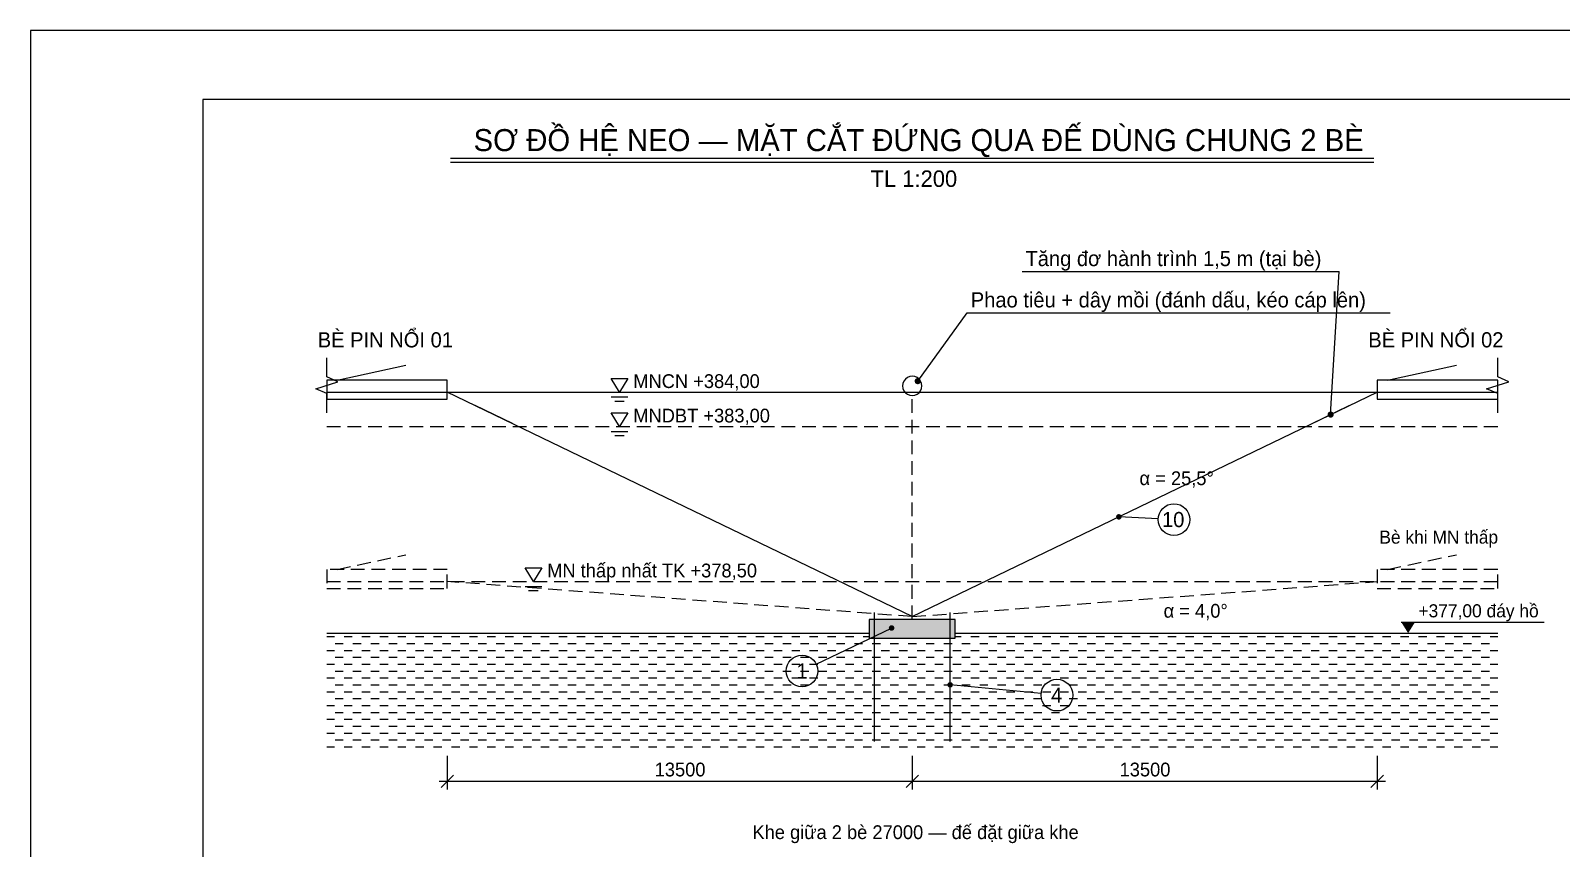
# Model space of a CAD drawing. Extents: x 0 to 45000, y 0 to 7425.
# Drawn here: x 0 to 5556, y 4456 to 7425 of the extents above; entities that cross this region are included whole.
import ezdxf

# ---------------------------------------------------------------- set-up
doc = ezdxf.new("R2010")
doc.units = 0
doc.header["$LTSCALE"] = 25
doc.linetypes.add('DASHED', pattern=[3, 2, -1])
for name, color, linetype in [('BT', 7, 'CONTINUOUS'), ('BUN', 32, 'CONTINUOUS'), ('CAP', 6, 'CONTINUOUS'), ('CAP_D', 6, 'DASHED'), ('DIM', 8, 'CONTINUOUS'), ('HATCH_BUN', 32, 'CONTINUOUS'), ('KHUNG', 7, 'CONTINUOUS'), ('KHUNG_M', 7, 'CONTINUOUS'), ('NUOC', 4, 'CONTINUOUS'), ('NUOC_D', 4, 'DASHED'), ('TB', 8, 'CONTINUOUS'), ('TB_D', 8, 'DASHED'), ('TEXT', 7, 'CONTINUOUS'), ('THEPHINH', 5, 'CONTINUOUS')]:
    doc.layers.add(name, color=color, linetype=linetype)
doc.styles.add('VN', font='arial.ttf', dxfattribs={"width": 0.95})

msp = doc.modelspace()

# ---------------------------------------------------------------- linework, layer by layer
at = {"layer": 'BT'}
msp.add_lwpolyline([(3043.8, 5218.8), (3356.2, 5218.8), (3356.2, 5287.5), (3043.8, 5287.5)], close=True, dxfattribs=at)
msp.add_solid([(3043.8, 5218.8), (3356.2, 5218.8), (3043.8, 5287.5), (3356.2, 5287.5)], dxfattribs=at)
at = {"layer": 'BUN'}
for p, q in [((1075, 5237.5), (3043.8, 5237.5)), ((3356.2, 5237.5), (5325, 5237.5))]:
    msp.add_line(p, q, dxfattribs=at)
at = {"layer": 'CAP'}
for p, q in [((3200, 5297.5), (1512.5, 6112.5)), ((3200, 5297.5), (4887.5, 6112.5)), ((1748.8, 5998.4), (1613.8, 6063.6)), ((4651.2, 5998.4), (4786.2, 6063.6))]:
    msp.add_line(p, q, dxfattribs=at)
msp.add_lwpolyline([(3235, 6135), (3233.8, 6144.1), (3230.3, 6152.5), (3224.7, 6159.7), (3217.5, 6165.3), (3209.1, 6168.8), (3200, 6170), (3190.9, 6168.8), (3182.5, 6165.3), (3175.3, 6159.7), (3169.7, 6152.5), (3166.2, 6144.1), (3165, 6135), (3166.2, 6125.9), (3169.7, 6117.5), (3175.3, 6110.3), (3182.5, 6104.7), (3190.9, 6101.2), (3200, 6100), (3209.1, 6101.2), (3217.5, 6104.7), (3224.7, 6110.3), (3230.3, 6117.5), (3233.8, 6125.9)], close=True, dxfattribs=at)
at = {"layer": 'CAP_D'}
for q in [(1512.5, 5425), (4887.5, 5425)]:
    msp.add_line((3200, 5297.5), q, dxfattribs=at)
at = {"layer": 'DIM'}
for p, q in [((3598.6, 6550), (4750, 6550)), ((4718.8, 6031), (4750, 6550)), ((3220, 6152.5), (3400, 6400)), ((3400, 6400), (4935.2, 6400)), ((4092.6, 5652.8), (3950, 5659.7)), ((2851.8, 5124.9), (3125, 5256.2)), ((4975, 5277.5), (5493.4, 5277.5)), ((3667.8, 5018), (3337.5, 5050)), ((1512.5, 4792.5), (1512.5, 4670)), ((3200, 4792.5), (3200, 4670)), ((3200, 4792.5), (3200, 4670)), ((4887.5, 4792.5), (4887.5, 4670)), ((1482.5, 4700), (3230, 4700)), ((1490, 4677.5), (1535, 4722.5)), ((3170, 4700), (4917.5, 4700)), ((3177.5, 4677.5), (3222.5, 4722.5)), ((3177.5, 4677.5), (3222.5, 4722.5)), ((4865, 4677.5), (4910, 4722.5))]:
    msp.add_line(p, q, dxfattribs=at)
for points, const_width in [([(3225.6, 6152.5, 1), (3214.4, 6152.5, 1)], 11.2), ([(4724.4, 6031, 1), (4713.1, 6031, 1)], 11.2), ([(3955, 5659.7, 1), (3945, 5659.7, 1)], 10), ([(3130, 5256.2, 1), (3120, 5256.2, 1)], 10), ([(3342.5, 5050, 1), (3332.5, 5050, 1)], 10)]:
    msp.add_lwpolyline(points, format="xyb", close=True, dxfattribs=dict(at, const_width=const_width))
msp.add_solid([(5000, 5237.5), (4975, 5277.5), (5025, 5277.5)], dxfattribs=at)
at = {"layer": 'HATCH_BUN'}
for p, q in [((1075, 5225), (1102.5, 5225)), ((1137.5, 5225), (1167.5, 5225)), ((1202.5, 5225), (1232.5, 5225)), ((1267.5, 5225), (1297.5, 5225)), ((1332.5, 5225), (1362.5, 5225)), ((1397.5, 5225), (1427.5, 5225)), ((1462.5, 5225), (1492.5, 5225)), ((1527.5, 5225), (1557.5, 5225)), ((1592.5, 5225), (1622.5, 5225)), ((1657.5, 5225), (1687.5, 5225)), ((1722.5, 5225), (1752.5, 5225)), ((1787.5, 5225), (1817.5, 5225)), ((1852.5, 5225), (1882.5, 5225)), ((1917.5, 5225), (1947.5, 5225)), ((1982.5, 5225), (2012.5, 5225)), ((2047.5, 5225), (2077.5, 5225)), ((2112.5, 5225), (2142.5, 5225)), ((2177.5, 5225), (2207.5, 5225)), ((2242.5, 5225), (2272.5, 5225)), ((2307.5, 5225), (2337.5, 5225)), ((2372.5, 5225), (2402.5, 5225)), ((2437.5, 5225), (2467.5, 5225)), ((2502.5, 5225), (2532.5, 5225)), ((2567.5, 5225), (2597.5, 5225)), ((2632.5, 5225), (2662.5, 5225)), ((2697.5, 5225), (2727.5, 5225)), ((2762.5, 5225), (2792.5, 5225)), ((2827.5, 5225), (2857.5, 5225)), ((2892.5, 5225), (2922.5, 5225)), ((2957.5, 5225), (2987.5, 5225)), ((3022.5, 5225), (3043.8, 5225)), ((3356.2, 5225), (3377.5, 5225)), ((3412.5, 5225), (3442.5, 5225)), ((3477.5, 5225), (3507.5, 5225)), ((3542.5, 5225), (3572.5, 5225)), ((3607.5, 5225), (3637.5, 5225)), ((3672.5, 5225), (3702.5, 5225)), ((3737.5, 5225), (3767.5, 5225)), ((3802.5, 5225), (3832.5, 5225)), ((3867.5, 5225), (3897.5, 5225)), ((3932.5, 5225), (3962.5, 5225)), ((3997.5, 5225), (4027.5, 5225)), ((4062.5, 5225), (4092.5, 5225)), ((4127.5, 5225), (4157.5, 5225)), ((4192.5, 5225), (4222.5, 5225)), ((4257.5, 5225), (4287.5, 5225)), ((4322.5, 5225), (4352.5, 5225)), ((4387.5, 5225), (4417.5, 5225)), ((4452.5, 5225), (4482.5, 5225)), ((4517.5, 5225), (4547.5, 5225)), ((4582.5, 5225), (4612.5, 5225)), ((4647.5, 5225), (4677.5, 5225)), ((4712.5, 5225), (4742.5, 5225)), ((4777.5, 5225), (4807.5, 5225)), ((4842.5, 5225), (4872.5, 5225)), ((4907.5, 5225), (4937.5, 5225)), ((4972.5, 5225), (5002.5, 5225)), ((5037.5, 5225), (5067.5, 5225)), ((5102.5, 5225), (5132.5, 5225)), ((5167.5, 5225), (5197.5, 5225)), ((5232.5, 5225), (5262.5, 5225)), ((5297.5, 5225), (5325, 5225)), ((1075, 5175), (1102.5, 5175)), ((1105, 5200), (1135, 5200)), ((1137.5, 5175), (1167.5, 5175)), ((1170, 5200), (1200, 5200)), ((1202.5, 5175), (1232.5, 5175)), ((1235, 5200), (1265, 5200)), ((1267.5, 5175), (1297.5, 5175)), ((1300, 5200), (1330, 5200)), ((1332.5, 5175), (1362.5, 5175)), ((1365, 5200), (1395, 5200)), ((1397.5, 5175), (1427.5, 5175)), ((1430, 5200), (1460, 5200)), ((1462.5, 5175), (1492.5, 5175)), ((1495, 5200), (1525, 5200)), ((1527.5, 5175), (1557.5, 5175)), ((1560, 5200), (1590, 5200)), ((1592.5, 5175), (1622.5, 5175)), ((1625, 5200), (1655, 5200)), ((1657.5, 5175), (1687.5, 5175)), ((1690, 5200), (1720, 5200)), ((1722.5, 5175), (1752.5, 5175)), ((1755, 5200), (1785, 5200)), ((1787.5, 5175), (1817.5, 5175)), ((1820, 5200), (1850, 5200)), ((1852.5, 5175), (1882.5, 5175)), ((1885, 5200), (1915, 5200)), ((1917.5, 5175), (1947.5, 5175)), ((1950, 5200), (1980, 5200)), ((1982.5, 5175), (2012.5, 5175)), ((2015, 5200), (2045, 5200)), ((2047.5, 5175), (2077.5, 5175)), ((2080, 5200), (2110, 5200)), ((2112.5, 5175), (2142.5, 5175)), ((2145, 5200), (2175, 5200)), ((2177.5, 5175), (2207.5, 5175)), ((2210, 5200), (2240, 5200)), ((2242.5, 5175), (2272.5, 5175)), ((2275, 5200), (2305, 5200)), ((2307.5, 5175), (2337.5, 5175)), ((2340, 5200), (2370, 5200)), ((2372.5, 5175), (2402.5, 5175)), ((2405, 5200), (2435, 5200)), ((2437.5, 5175), (2467.5, 5175)), ((2470, 5200), (2500, 5200)), ((2502.5, 5175), (2532.5, 5175)), ((2535, 5200), (2565, 5200)), ((2567.5, 5175), (2597.5, 5175)), ((2600, 5200), (2630, 5200)), ((2632.5, 5175), (2662.5, 5175)), ((2665, 5200), (2695, 5200)), ((2697.5, 5175), (2727.5, 5175)), ((2730, 5200), (2760, 5200)), ((2762.5, 5175), (2792.5, 5175)), ((2795, 5200), (2825, 5200)), ((2827.5, 5175), (2857.5, 5175)), ((2860, 5200), (2890, 5200)), ((2892.5, 5175), (2922.5, 5175)), ((2925, 5200), (2955, 5200)), ((2957.5, 5175), (2987.5, 5175)), ((2990, 5200), (3020, 5200)), ((3022.5, 5175), (3052.5, 5175)), ((3055, 5200), (3085, 5200)), ((3087.5, 5175), (3117.5, 5175)), ((3120, 5200), (3150, 5200)), ((3152.5, 5175), (3182.5, 5175)), ((3185, 5200), (3215, 5200)), ((3217.5, 5175), (3247.5, 5175)), ((3250, 5200), (3280, 5200)), ((3282.5, 5175), (3312.5, 5175)), ((3315, 5200), (3345, 5200)), ((3347.5, 5175), (3377.5, 5175)), ((3380, 5200), (3410, 5200)), ((3412.5, 5175), (3442.5, 5175)), ((3445, 5200), (3475, 5200)), ((3477.5, 5175), (3507.5, 5175)), ((3510, 5200), (3540, 5200)), ((3542.5, 5175), (3572.5, 5175)), ((3575, 5200), (3605, 5200)), ((3607.5, 5175), (3637.5, 5175)), ((3640, 5200), (3670, 5200)), ((3672.5, 5175), (3702.5, 5175)), ((3705, 5200), (3735, 5200)), ((3737.5, 5175), (3767.5, 5175)), ((3770, 5200), (3800, 5200)), ((3802.5, 5175), (3832.5, 5175)), ((3835, 5200), (3865, 5200)), ((3867.5, 5175), (3897.5, 5175)), ((3900, 5200), (3930, 5200)), ((3932.5, 5175), (3962.5, 5175)), ((3965, 5200), (3995, 5200)), ((3997.5, 5175), (4027.5, 5175)), ((4030, 5200), (4060, 5200)), ((4062.5, 5175), (4092.5, 5175)), ((4095, 5200), (4125, 5200)), ((4127.5, 5175), (4157.5, 5175)), ((4160, 5200), (4190, 5200)), ((4192.5, 5175), (4222.5, 5175)), ((4225, 5200), (4255, 5200)), ((4257.5, 5175), (4287.5, 5175)), ((4290, 5200), (4320, 5200)), ((4322.5, 5175), (4352.5, 5175)), ((4355, 5200), (4385, 5200)), ((4387.5, 5175), (4417.5, 5175)), ((4420, 5200), (4450, 5200)), ((4452.5, 5175), (4482.5, 5175)), ((4485, 5200), (4515, 5200)), ((4517.5, 5175), (4547.5, 5175)), ((4550, 5200), (4580, 5200)), ((4582.5, 5175), (4612.5, 5175)), ((4615, 5200), (4645, 5200)), ((4647.5, 5175), (4677.5, 5175)), ((4680, 5200), (4710, 5200)), ((4712.5, 5175), (4742.5, 5175)), ((4745, 5200), (4775, 5200)), ((4777.5, 5175), (4807.5, 5175)), ((4810, 5200), (4840, 5200)), ((4842.5, 5175), (4872.5, 5175)), ((4875, 5200), (4905, 5200)), ((4907.5, 5175), (4937.5, 5175)), ((4940, 5200), (4970, 5200)), ((4972.5, 5175), (5002.5, 5175)), ((5005, 5200), (5035, 5200)), ((5037.5, 5175), (5067.5, 5175)), ((5070, 5200), (5100, 5200)), ((5102.5, 5175), (5132.5, 5175)), ((5135, 5200), (5165, 5200)), ((5167.5, 5175), (5197.5, 5175)), ((5200, 5200), (5230, 5200)), ((5232.5, 5175), (5262.5, 5175)), ((5265, 5200), (5295, 5200)), ((5297.5, 5175), (5325, 5175)), ((1075, 5125), (1102.5, 5125)), ((1105, 5150), (1135, 5150)), ((1137.5, 5125), (1167.5, 5125)), ((1170, 5150), (1200, 5150)), ((1202.5, 5125), (1232.5, 5125)), ((1235, 5150), (1265, 5150)), ((1267.5, 5125), (1297.5, 5125)), ((1300, 5150), (1330, 5150)), ((1332.5, 5125), (1362.5, 5125)), ((1365, 5150), (1395, 5150)), ((1397.5, 5125), (1427.5, 5125)), ((1430, 5150), (1460, 5150)), ((1462.5, 5125), (1492.5, 5125)), ((1495, 5150), (1525, 5150)), ((1527.5, 5125), (1557.5, 5125)), ((1560, 5150), (1590, 5150)), ((1592.5, 5125), (1622.5, 5125)), ((1625, 5150), (1655, 5150)), ((1657.5, 5125), (1687.5, 5125)), ((1690, 5150), (1720, 5150)), ((1722.5, 5125), (1752.5, 5125)), ((1755, 5150), (1785, 5150)), ((1787.5, 5125), (1817.5, 5125)), ((1820, 5150), (1850, 5150)), ((1852.5, 5125), (1882.5, 5125)), ((1885, 5150), (1915, 5150)), ((1917.5, 5125), (1947.5, 5125)), ((1950, 5150), (1980, 5150)), ((1982.5, 5125), (2012.5, 5125)), ((2015, 5150), (2045, 5150)), ((2047.5, 5125), (2077.5, 5125)), ((2080, 5150), (2110, 5150)), ((2112.5, 5125), (2142.5, 5125)), ((2145, 5150), (2175, 5150)), ((2177.5, 5125), (2207.5, 5125)), ((2210, 5150), (2240, 5150)), ((2242.5, 5125), (2272.5, 5125)), ((2275, 5150), (2305, 5150)), ((2307.5, 5125), (2337.5, 5125)), ((2340, 5150), (2370, 5150)), ((2372.5, 5125), (2402.5, 5125)), ((2405, 5150), (2435, 5150)), ((2437.5, 5125), (2467.5, 5125)), ((2470, 5150), (2500, 5150)), ((2502.5, 5125), (2532.5, 5125)), ((2535, 5150), (2565, 5150)), ((2567.5, 5125), (2597.5, 5125)), ((2600, 5150), (2630, 5150)), ((2632.5, 5125), (2662.5, 5125)), ((2665, 5150), (2695, 5150)), ((2697.5, 5125), (2727.5, 5125)), ((2730, 5150), (2760, 5150)), ((2762.5, 5125), (2792.5, 5125)), ((2795, 5150), (2825, 5150)), ((2827.5, 5125), (2857.5, 5125)), ((2860, 5150), (2890, 5150)), ((2892.5, 5125), (2922.5, 5125)), ((2925, 5150), (2955, 5150)), ((2957.5, 5125), (2987.5, 5125)), ((2990, 5150), (3020, 5150)), ((3022.5, 5125), (3052.5, 5125)), ((3055, 5150), (3085, 5150)), ((3087.5, 5125), (3117.5, 5125)), ((3120, 5150), (3150, 5150)), ((3152.5, 5125), (3182.5, 5125)), ((3185, 5150), (3215, 5150)), ((3217.5, 5125), (3247.5, 5125)), ((3250, 5150), (3280, 5150)), ((3282.5, 5125), (3312.5, 5125)), ((3315, 5150), (3345, 5150)), ((3347.5, 5125), (3377.5, 5125)), ((3380, 5150), (3410, 5150)), ((3412.5, 5125), (3442.5, 5125)), ((3445, 5150), (3475, 5150)), ((3477.5, 5125), (3507.5, 5125)), ((3510, 5150), (3540, 5150)), ((3542.5, 5125), (3572.5, 5125)), ((3575, 5150), (3605, 5150)), ((3607.5, 5125), (3637.5, 5125)), ((3640, 5150), (3670, 5150)), ((3672.5, 5125), (3702.5, 5125)), ((3705, 5150), (3735, 5150)), ((3737.5, 5125), (3767.5, 5125)), ((3770, 5150), (3800, 5150)), ((3802.5, 5125), (3832.5, 5125)), ((3835, 5150), (3865, 5150)), ((3867.5, 5125), (3897.5, 5125)), ((3900, 5150), (3930, 5150)), ((3932.5, 5125), (3962.5, 5125)), ((3965, 5150), (3995, 5150)), ((3997.5, 5125), (4027.5, 5125)), ((4030, 5150), (4060, 5150)), ((4062.5, 5125), (4092.5, 5125)), ((4095, 5150), (4125, 5150)), ((4127.5, 5125), (4157.5, 5125)), ((4160, 5150), (4190, 5150)), ((4192.5, 5125), (4222.5, 5125)), ((4225, 5150), (4255, 5150)), ((4257.5, 5125), (4287.5, 5125)), ((4290, 5150), (4320, 5150)), ((4322.5, 5125), (4352.5, 5125)), ((4355, 5150), (4385, 5150)), ((4387.5, 5125), (4417.5, 5125)), ((4420, 5150), (4450, 5150)), ((4452.5, 5125), (4482.5, 5125)), ((4485, 5150), (4515, 5150)), ((4517.5, 5125), (4547.5, 5125)), ((4550, 5150), (4580, 5150)), ((4582.5, 5125), (4612.5, 5125)), ((4615, 5150), (4645, 5150)), ((4647.5, 5125), (4677.5, 5125)), ((4680, 5150), (4710, 5150)), ((4712.5, 5125), (4742.5, 5125)), ((4745, 5150), (4775, 5150)), ((4777.5, 5125), (4807.5, 5125)), ((4810, 5150), (4840, 5150)), ((4842.5, 5125), (4872.5, 5125)), ((4875, 5150), (4905, 5150)), ((4907.5, 5125), (4937.5, 5125)), ((4940, 5150), (4970, 5150)), ((4972.5, 5125), (5002.5, 5125)), ((5005, 5150), (5035, 5150)), ((5037.5, 5125), (5067.5, 5125)), ((5070, 5150), (5100, 5150)), ((5102.5, 5125), (5132.5, 5125)), ((5135, 5150), (5165, 5150)), ((5167.5, 5125), (5197.5, 5125)), ((5200, 5150), (5230, 5150)), ((5232.5, 5125), (5262.5, 5125)), ((5265, 5150), (5295, 5150)), ((5297.5, 5125), (5325, 5125)), ((1075, 5075), (1102.5, 5075)), ((1105, 5100), (1135, 5100)), ((1137.5, 5075), (1167.5, 5075)), ((1170, 5100), (1200, 5100)), ((1202.5, 5075), (1232.5, 5075)), ((1235, 5100), (1265, 5100)), ((1267.5, 5075), (1297.5, 5075)), ((1300, 5100), (1330, 5100)), ((1332.5, 5075), (1362.5, 5075)), ((1365, 5100), (1395, 5100)), ((1397.5, 5075), (1427.5, 5075)), ((1430, 5100), (1460, 5100)), ((1462.5, 5075), (1492.5, 5075)), ((1495, 5100), (1525, 5100)), ((1527.5, 5075), (1557.5, 5075)), ((1560, 5100), (1590, 5100)), ((1592.5, 5075), (1622.5, 5075)), ((1625, 5100), (1655, 5100)), ((1657.5, 5075), (1687.5, 5075)), ((1690, 5100), (1720, 5100)), ((1722.5, 5075), (1752.5, 5075)), ((1755, 5100), (1785, 5100)), ((1787.5, 5075), (1817.5, 5075)), ((1820, 5100), (1850, 5100)), ((1852.5, 5075), (1882.5, 5075)), ((1885, 5100), (1915, 5100)), ((1917.5, 5075), (1947.5, 5075)), ((1950, 5100), (1980, 5100)), ((1982.5, 5075), (2012.5, 5075)), ((2015, 5100), (2045, 5100)), ((2047.5, 5075), (2077.5, 5075)), ((2080, 5100), (2110, 5100)), ((2112.5, 5075), (2142.5, 5075)), ((2145, 5100), (2175, 5100)), ((2177.5, 5075), (2207.5, 5075)), ((2210, 5100), (2240, 5100)), ((2242.5, 5075), (2272.5, 5075)), ((2275, 5100), (2305, 5100)), ((2307.5, 5075), (2337.5, 5075)), ((2340, 5100), (2370, 5100)), ((2372.5, 5075), (2402.5, 5075)), ((2405, 5100), (2435, 5100)), ((2437.5, 5075), (2467.5, 5075)), ((2470, 5100), (2500, 5100)), ((2502.5, 5075), (2532.5, 5075)), ((2535, 5100), (2565, 5100)), ((2567.5, 5075), (2597.5, 5075)), ((2600, 5100), (2630, 5100)), ((2632.5, 5075), (2662.5, 5075)), ((2665, 5100), (2695, 5100)), ((2697.5, 5075), (2727.5, 5075)), ((2730, 5100), (2760, 5100)), ((2762.5, 5075), (2792.5, 5075)), ((2795, 5100), (2825, 5100)), ((2827.5, 5075), (2857.5, 5075)), ((2860, 5100), (2890, 5100)), ((2892.5, 5075), (2922.5, 5075)), ((2925, 5100), (2955, 5100)), ((2957.5, 5075), (2987.5, 5075)), ((2990, 5100), (3020, 5100)), ((3022.5, 5075), (3052.5, 5075)), ((3055, 5100), (3085, 5100)), ((3087.5, 5075), (3117.5, 5075)), ((3120, 5100), (3150, 5100)), ((3152.5, 5075), (3182.5, 5075)), ((3185, 5100), (3215, 5100)), ((3217.5, 5075), (3247.5, 5075)), ((3250, 5100), (3280, 5100)), ((3282.5, 5075), (3312.5, 5075)), ((3315, 5100), (3345, 5100)), ((3347.5, 5075), (3377.5, 5075)), ((3380, 5100), (3410, 5100)), ((3412.5, 5075), (3442.5, 5075)), ((3445, 5100), (3475, 5100)), ((3477.5, 5075), (3507.5, 5075)), ((3510, 5100), (3540, 5100)), ((3542.5, 5075), (3572.5, 5075)), ((3575, 5100), (3605, 5100)), ((3607.5, 5075), (3637.5, 5075)), ((3640, 5100), (3670, 5100)), ((3672.5, 5075), (3702.5, 5075)), ((3705, 5100), (3735, 5100)), ((3737.5, 5075), (3767.5, 5075)), ((3770, 5100), (3800, 5100)), ((3802.5, 5075), (3832.5, 5075)), ((3835, 5100), (3865, 5100)), ((3867.5, 5075), (3897.5, 5075)), ((3900, 5100), (3930, 5100)), ((3932.5, 5075), (3962.5, 5075)), ((3965, 5100), (3995, 5100)), ((3997.5, 5075), (4027.5, 5075)), ((4030, 5100), (4060, 5100)), ((4062.5, 5075), (4092.5, 5075)), ((4095, 5100), (4125, 5100)), ((4127.5, 5075), (4157.5, 5075)), ((4160, 5100), (4190, 5100)), ((4192.5, 5075), (4222.5, 5075)), ((4225, 5100), (4255, 5100)), ((4257.5, 5075), (4287.5, 5075)), ((4290, 5100), (4320, 5100)), ((4322.5, 5075), (4352.5, 5075)), ((4355, 5100), (4385, 5100)), ((4387.5, 5075), (4417.5, 5075)), ((4420, 5100), (4450, 5100)), ((4452.5, 5075), (4482.5, 5075)), ((4485, 5100), (4515, 5100)), ((4517.5, 5075), (4547.5, 5075)), ((4550, 5100), (4580, 5100)), ((4582.5, 5075), (4612.5, 5075)), ((4615, 5100), (4645, 5100)), ((4647.5, 5075), (4677.5, 5075)), ((4680, 5100), (4710, 5100)), ((4712.5, 5075), (4742.5, 5075)), ((4745, 5100), (4775, 5100)), ((4777.5, 5075), (4807.5, 5075)), ((4810, 5100), (4840, 5100)), ((4842.5, 5075), (4872.5, 5075)), ((4875, 5100), (4905, 5100)), ((4907.5, 5075), (4937.5, 5075)), ((4940, 5100), (4970, 5100)), ((4972.5, 5075), (5002.5, 5075)), ((5005, 5100), (5035, 5100)), ((5037.5, 5075), (5067.5, 5075)), ((5070, 5100), (5100, 5100)), ((5102.5, 5075), (5132.5, 5075)), ((5135, 5100), (5165, 5100)), ((5167.5, 5075), (5197.5, 5075)), ((5200, 5100), (5230, 5100)), ((5232.5, 5075), (5262.5, 5075)), ((5265, 5100), (5295, 5100)), ((5297.5, 5075), (5325, 5075)), ((1075, 5025), (1102.5, 5025)), ((1105, 5050), (1135, 5050)), ((1137.5, 5025), (1167.5, 5025)), ((1170, 5050), (1200, 5050)), ((1202.5, 5025), (1232.5, 5025)), ((1235, 5050), (1265, 5050)), ((1267.5, 5025), (1297.5, 5025)), ((1300, 5050), (1330, 5050)), ((1332.5, 5025), (1362.5, 5025)), ((1365, 5050), (1395, 5050)), ((1397.5, 5025), (1427.5, 5025)), ((1430, 5050), (1460, 5050)), ((1462.5, 5025), (1492.5, 5025)), ((1495, 5050), (1525, 5050)), ((1527.5, 5025), (1557.5, 5025)), ((1560, 5050), (1590, 5050)), ((1592.5, 5025), (1622.5, 5025)), ((1625, 5050), (1655, 5050)), ((1657.5, 5025), (1687.5, 5025)), ((1690, 5050), (1720, 5050)), ((1722.5, 5025), (1752.5, 5025)), ((1755, 5050), (1785, 5050)), ((1787.5, 5025), (1817.5, 5025)), ((1820, 5050), (1850, 5050)), ((1852.5, 5025), (1882.5, 5025)), ((1885, 5050), (1915, 5050)), ((1917.5, 5025), (1947.5, 5025)), ((1950, 5050), (1980, 5050)), ((1982.5, 5025), (2012.5, 5025)), ((2015, 5050), (2045, 5050)), ((2047.5, 5025), (2077.5, 5025)), ((2080, 5050), (2110, 5050)), ((2112.5, 5025), (2142.5, 5025)), ((2145, 5050), (2175, 5050)), ((2177.5, 5025), (2207.5, 5025)), ((2210, 5050), (2240, 5050)), ((2242.5, 5025), (2272.5, 5025)), ((2275, 5050), (2305, 5050)), ((2307.5, 5025), (2337.5, 5025)), ((2340, 5050), (2370, 5050)), ((2372.5, 5025), (2402.5, 5025)), ((2405, 5050), (2435, 5050)), ((2437.5, 5025), (2467.5, 5025)), ((2470, 5050), (2500, 5050)), ((2502.5, 5025), (2532.5, 5025)), ((2535, 5050), (2565, 5050)), ((2567.5, 5025), (2597.5, 5025)), ((2600, 5050), (2630, 5050)), ((2632.5, 5025), (2662.5, 5025)), ((2665, 5050), (2695, 5050)), ((2697.5, 5025), (2727.5, 5025)), ((2730, 5050), (2760, 5050)), ((2762.5, 5025), (2792.5, 5025)), ((2795, 5050), (2825, 5050)), ((2827.5, 5025), (2857.5, 5025)), ((2860, 5050), (2890, 5050)), ((2892.5, 5025), (2922.5, 5025)), ((2925, 5050), (2955, 5050)), ((2957.5, 5025), (2987.5, 5025)), ((2990, 5050), (3020, 5050)), ((3022.5, 5025), (3052.5, 5025)), ((3055, 5050), (3085, 5050)), ((3087.5, 5025), (3117.5, 5025)), ((3120, 5050), (3150, 5050)), ((3152.5, 5025), (3182.5, 5025)), ((3185, 5050), (3215, 5050)), ((3217.5, 5025), (3247.5, 5025)), ((3250, 5050), (3280, 5050)), ((3282.5, 5025), (3312.5, 5025)), ((3315, 5050), (3345, 5050)), ((3347.5, 5025), (3377.5, 5025)), ((3380, 5050), (3410, 5050)), ((3412.5, 5025), (3442.5, 5025)), ((3445, 5050), (3475, 5050)), ((3477.5, 5025), (3507.5, 5025)), ((3510, 5050), (3540, 5050)), ((3542.5, 5025), (3572.5, 5025)), ((3575, 5050), (3605, 5050)), ((3607.5, 5025), (3637.5, 5025)), ((3640, 5050), (3670, 5050)), ((3672.5, 5025), (3702.5, 5025)), ((3705, 5050), (3735, 5050)), ((3737.5, 5025), (3767.5, 5025)), ((3770, 5050), (3800, 5050)), ((3802.5, 5025), (3832.5, 5025)), ((3835, 5050), (3865, 5050)), ((3867.5, 5025), (3897.5, 5025)), ((3900, 5050), (3930, 5050)), ((3932.5, 5025), (3962.5, 5025)), ((3965, 5050), (3995, 5050)), ((3997.5, 5025), (4027.5, 5025)), ((4030, 5050), (4060, 5050)), ((4062.5, 5025), (4092.5, 5025)), ((4095, 5050), (4125, 5050)), ((4127.5, 5025), (4157.5, 5025)), ((4160, 5050), (4190, 5050)), ((4192.5, 5025), (4222.5, 5025)), ((4225, 5050), (4255, 5050)), ((4257.5, 5025), (4287.5, 5025)), ((4290, 5050), (4320, 5050)), ((4322.5, 5025), (4352.5, 5025)), ((4355, 5050), (4385, 5050)), ((4387.5, 5025), (4417.5, 5025)), ((4420, 5050), (4450, 5050)), ((4452.5, 5025), (4482.5, 5025)), ((4485, 5050), (4515, 5050)), ((4517.5, 5025), (4547.5, 5025)), ((4550, 5050), (4580, 5050)), ((4582.5, 5025), (4612.5, 5025)), ((4615, 5050), (4645, 5050)), ((4647.5, 5025), (4677.5, 5025)), ((4680, 5050), (4710, 5050)), ((4712.5, 5025), (4742.5, 5025)), ((4745, 5050), (4775, 5050)), ((4777.5, 5025), (4807.5, 5025)), ((4810, 5050), (4840, 5050)), ((4842.5, 5025), (4872.5, 5025)), ((4875, 5050), (4905, 5050)), ((4907.5, 5025), (4937.5, 5025)), ((4940, 5050), (4970, 5050)), ((4972.5, 5025), (5002.5, 5025)), ((5005, 5050), (5035, 5050)), ((5037.5, 5025), (5067.5, 5025)), ((5070, 5050), (5100, 5050)), ((5102.5, 5025), (5132.5, 5025)), ((5135, 5050), (5165, 5050)), ((5167.5, 5025), (5197.5, 5025)), ((5200, 5050), (5230, 5050)), ((5232.5, 5025), (5262.5, 5025)), ((5265, 5050), (5295, 5050)), ((5297.5, 5025), (5325, 5025)), ((1075, 4975), (1102.5, 4975)), ((1105, 5000), (1135, 5000)), ((1105, 4950), (1135, 4950)), ((1137.5, 4975), (1167.5, 4975)), ((1170, 5000), (1200, 5000)), ((1170, 4950), (1200, 4950)), ((1202.5, 4975), (1232.5, 4975)), ((1235, 5000), (1265, 5000)), ((1235, 4950), (1265, 4950)), ((1267.5, 4975), (1297.5, 4975)), ((1300, 5000), (1330, 5000)), ((1300, 4950), (1330, 4950)), ((1332.5, 4975), (1362.5, 4975)), ((1365, 5000), (1395, 5000)), ((1365, 4950), (1395, 4950)), ((1397.5, 4975), (1427.5, 4975)), ((1430, 5000), (1460, 5000)), ((1430, 4950), (1460, 4950)), ((1462.5, 4975), (1492.5, 4975)), ((1495, 5000), (1525, 5000)), ((1495, 4950), (1525, 4950)), ((1527.5, 4975), (1557.5, 4975)), ((1560, 5000), (1590, 5000)), ((1560, 4950), (1590, 4950)), ((1592.5, 4975), (1622.5, 4975)), ((1625, 5000), (1655, 5000)), ((1625, 4950), (1655, 4950)), ((1657.5, 4975), (1687.5, 4975)), ((1690, 5000), (1720, 5000)), ((1690, 4950), (1720, 4950)), ((1722.5, 4975), (1752.5, 4975)), ((1755, 5000), (1785, 5000)), ((1755, 4950), (1785, 4950)), ((1787.5, 4975), (1817.5, 4975)), ((1820, 5000), (1850, 5000)), ((1820, 4950), (1850, 4950)), ((1852.5, 4975), (1882.5, 4975)), ((1885, 5000), (1915, 5000)), ((1885, 4950), (1915, 4950)), ((1917.5, 4975), (1947.5, 4975)), ((1950, 5000), (1980, 5000)), ((1950, 4950), (1980, 4950)), ((1982.5, 4975), (2012.5, 4975)), ((2015, 5000), (2045, 5000)), ((2015, 4950), (2045, 4950)), ((2047.5, 4975), (2077.5, 4975)), ((2080, 5000), (2110, 5000)), ((2080, 4950), (2110, 4950)), ((2112.5, 4975), (2142.5, 4975)), ((2145, 5000), (2175, 5000)), ((2145, 4950), (2175, 4950)), ((2177.5, 4975), (2207.5, 4975)), ((2210, 5000), (2240, 5000)), ((2210, 4950), (2240, 4950)), ((2242.5, 4975), (2272.5, 4975)), ((2275, 5000), (2305, 5000)), ((2275, 4950), (2305, 4950)), ((2307.5, 4975), (2337.5, 4975)), ((2340, 5000), (2370, 5000)), ((2340, 4950), (2370, 4950)), ((2372.5, 4975), (2402.5, 4975)), ((2405, 5000), (2435, 5000)), ((2405, 4950), (2435, 4950)), ((2437.5, 4975), (2467.5, 4975)), ((2470, 5000), (2500, 5000)), ((2470, 4950), (2500, 4950)), ((2502.5, 4975), (2532.5, 4975)), ((2535, 5000), (2565, 5000)), ((2535, 4950), (2565, 4950)), ((2567.5, 4975), (2597.5, 4975)), ((2600, 5000), (2630, 5000)), ((2600, 4950), (2630, 4950)), ((2632.5, 4975), (2662.5, 4975)), ((2665, 5000), (2695, 5000)), ((2665, 4950), (2695, 4950)), ((2697.5, 4975), (2727.5, 4975)), ((2730, 5000), (2760, 5000)), ((2730, 4950), (2760, 4950)), ((2762.5, 4975), (2792.5, 4975)), ((2795, 5000), (2825, 5000)), ((2795, 4950), (2825, 4950)), ((2827.5, 4975), (2857.5, 4975)), ((2860, 5000), (2890, 5000)), ((2860, 4950), (2890, 4950)), ((2892.5, 4975), (2922.5, 4975)), ((2925, 5000), (2955, 5000)), ((2925, 4950), (2955, 4950)), ((2957.5, 4975), (2987.5, 4975)), ((2990, 5000), (3020, 5000)), ((2990, 4950), (3020, 4950)), ((3022.5, 4975), (3052.5, 4975)), ((3055, 5000), (3085, 5000)), ((3055, 4950), (3085, 4950)), ((3087.5, 4975), (3117.5, 4975)), ((3120, 5000), (3150, 5000)), ((3120, 4950), (3150, 4950)), ((3152.5, 4975), (3182.5, 4975)), ((3185, 5000), (3215, 5000)), ((3185, 4950), (3215, 4950)), ((3217.5, 4975), (3247.5, 4975)), ((3250, 5000), (3280, 5000)), ((3250, 4950), (3280, 4950)), ((3282.5, 4975), (3312.5, 4975)), ((3315, 5000), (3345, 5000)), ((3315, 4950), (3345, 4950)), ((3347.5, 4975), (3377.5, 4975)), ((3380, 5000), (3410, 5000)), ((3380, 4950), (3410, 4950)), ((3412.5, 4975), (3442.5, 4975)), ((3445, 5000), (3475, 5000)), ((3445, 4950), (3475, 4950)), ((3477.5, 4975), (3507.5, 4975)), ((3510, 5000), (3540, 5000)), ((3510, 4950), (3540, 4950)), ((3542.5, 4975), (3572.5, 4975)), ((3575, 5000), (3605, 5000)), ((3575, 4950), (3605, 4950)), ((3607.5, 4975), (3637.5, 4975)), ((3640, 5000), (3670, 5000)), ((3640, 4950), (3670, 4950)), ((3672.5, 4975), (3702.5, 4975)), ((3705, 5000), (3735, 5000)), ((3705, 4950), (3735, 4950)), ((3737.5, 4975), (3767.5, 4975)), ((3770, 5000), (3800, 5000)), ((3770, 4950), (3800, 4950)), ((3802.5, 4975), (3832.5, 4975)), ((3835, 5000), (3865, 5000)), ((3835, 4950), (3865, 4950)), ((3867.5, 4975), (3897.5, 4975)), ((3900, 5000), (3930, 5000)), ((3900, 4950), (3930, 4950)), ((3932.5, 4975), (3962.5, 4975)), ((3965, 5000), (3995, 5000)), ((3965, 4950), (3995, 4950)), ((3997.5, 4975), (4027.5, 4975)), ((4030, 5000), (4060, 5000)), ((4030, 4950), (4060, 4950)), ((4062.5, 4975), (4092.5, 4975)), ((4095, 5000), (4125, 5000)), ((4095, 4950), (4125, 4950)), ((4127.5, 4975), (4157.5, 4975)), ((4160, 5000), (4190, 5000)), ((4160, 4950), (4190, 4950)), ((4192.5, 4975), (4222.5, 4975)), ((4225, 5000), (4255, 5000)), ((4225, 4950), (4255, 4950)), ((4257.5, 4975), (4287.5, 4975)), ((4290, 5000), (4320, 5000)), ((4290, 4950), (4320, 4950)), ((4322.5, 4975), (4352.5, 4975)), ((4355, 5000), (4385, 5000)), ((4355, 4950), (4385, 4950)), ((4387.5, 4975), (4417.5, 4975)), ((4420, 5000), (4450, 5000)), ((4420, 4950), (4450, 4950)), ((4452.5, 4975), (4482.5, 4975)), ((4485, 5000), (4515, 5000)), ((4485, 4950), (4515, 4950)), ((4517.5, 4975), (4547.5, 4975)), ((4550, 5000), (4580, 5000)), ((4550, 4950), (4580, 4950)), ((4582.5, 4975), (4612.5, 4975)), ((4615, 5000), (4645, 5000)), ((4615, 4950), (4645, 4950)), ((4647.5, 4975), (4677.5, 4975)), ((4680, 5000), (4710, 5000)), ((4680, 4950), (4710, 4950)), ((4712.5, 4975), (4742.5, 4975)), ((4745, 5000), (4775, 5000)), ((4745, 4950), (4775, 4950)), ((4777.5, 4975), (4807.5, 4975)), ((4810, 5000), (4840, 5000)), ((4810, 4950), (4840, 4950)), ((4842.5, 4975), (4872.5, 4975)), ((4875, 5000), (4905, 5000)), ((4875, 4950), (4905, 4950)), ((4907.5, 4975), (4937.5, 4975)), ((4940, 5000), (4970, 5000)), ((4940, 4950), (4970, 4950)), ((4972.5, 4975), (5002.5, 4975)), ((5005, 5000), (5035, 5000)), ((5005, 4950), (5035, 4950)), ((5037.5, 4975), (5067.5, 4975)), ((5070, 5000), (5100, 5000)), ((5070, 4950), (5100, 4950)), ((5102.5, 4975), (5132.5, 4975)), ((5135, 5000), (5165, 5000)), ((5135, 4950), (5165, 4950)), ((5167.5, 4975), (5197.5, 4975)), ((5200, 5000), (5230, 5000)), ((5200, 4950), (5230, 4950)), ((5232.5, 4975), (5262.5, 4975)), ((5265, 5000), (5295, 5000)), ((5265, 4950), (5295, 4950)), ((5297.5, 4975), (5325, 4975)), ((1075, 4925), (1102.5, 4925)), ((1105, 4900), (1135, 4900)), ((1137.5, 4925), (1167.5, 4925)), ((1170, 4900), (1200, 4900)), ((1202.5, 4925), (1232.5, 4925)), ((1235, 4900), (1265, 4900)), ((1267.5, 4925), (1297.5, 4925)), ((1300, 4900), (1330, 4900)), ((1332.5, 4925), (1362.5, 4925)), ((1365, 4900), (1395, 4900)), ((1397.5, 4925), (1427.5, 4925)), ((1430, 4900), (1460, 4900)), ((1462.5, 4925), (1492.5, 4925)), ((1495, 4900), (1525, 4900)), ((1527.5, 4925), (1557.5, 4925)), ((1560, 4900), (1590, 4900)), ((1592.5, 4925), (1622.5, 4925)), ((1625, 4900), (1655, 4900)), ((1657.5, 4925), (1687.5, 4925)), ((1690, 4900), (1720, 4900)), ((1722.5, 4925), (1752.5, 4925)), ((1755, 4900), (1785, 4900)), ((1787.5, 4925), (1817.5, 4925)), ((1820, 4900), (1850, 4900)), ((1852.5, 4925), (1882.5, 4925)), ((1885, 4900), (1915, 4900)), ((1917.5, 4925), (1947.5, 4925)), ((1950, 4900), (1980, 4900)), ((1982.5, 4925), (2012.5, 4925)), ((2015, 4900), (2045, 4900)), ((2047.5, 4925), (2077.5, 4925)), ((2080, 4900), (2110, 4900)), ((2112.5, 4925), (2142.5, 4925)), ((2145, 4900), (2175, 4900)), ((2177.5, 4925), (2207.5, 4925)), ((2210, 4900), (2240, 4900)), ((2242.5, 4925), (2272.5, 4925)), ((2275, 4900), (2305, 4900)), ((2307.5, 4925), (2337.5, 4925)), ((2340, 4900), (2370, 4900)), ((2372.5, 4925), (2402.5, 4925)), ((2405, 4900), (2435, 4900)), ((2437.5, 4925), (2467.5, 4925)), ((2470, 4900), (2500, 4900)), ((2502.5, 4925), (2532.5, 4925)), ((2535, 4900), (2565, 4900)), ((2567.5, 4925), (2597.5, 4925)), ((2600, 4900), (2630, 4900)), ((2632.5, 4925), (2662.5, 4925)), ((2665, 4900), (2695, 4900)), ((2697.5, 4925), (2727.5, 4925)), ((2730, 4900), (2760, 4900)), ((2762.5, 4925), (2792.5, 4925)), ((2795, 4900), (2825, 4900)), ((2827.5, 4925), (2857.5, 4925)), ((2860, 4900), (2890, 4900)), ((2892.5, 4925), (2922.5, 4925)), ((2925, 4900), (2955, 4900)), ((2957.5, 4925), (2987.5, 4925)), ((2990, 4900), (3020, 4900)), ((3022.5, 4925), (3052.5, 4925)), ((3055, 4900), (3085, 4900)), ((3087.5, 4925), (3117.5, 4925)), ((3120, 4900), (3150, 4900)), ((3152.5, 4925), (3182.5, 4925)), ((3185, 4900), (3215, 4900)), ((3217.5, 4925), (3247.5, 4925)), ((3250, 4900), (3280, 4900)), ((3282.5, 4925), (3312.5, 4925)), ((3315, 4900), (3345, 4900)), ((3347.5, 4925), (3377.5, 4925)), ((3380, 4900), (3410, 4900)), ((3412.5, 4925), (3442.5, 4925)), ((3445, 4900), (3475, 4900)), ((3477.5, 4925), (3507.5, 4925)), ((3510, 4900), (3540, 4900)), ((3542.5, 4925), (3572.5, 4925)), ((3575, 4900), (3605, 4900)), ((3607.5, 4925), (3637.5, 4925)), ((3640, 4900), (3670, 4900)), ((3672.5, 4925), (3702.5, 4925)), ((3705, 4900), (3735, 4900)), ((3737.5, 4925), (3767.5, 4925)), ((3770, 4900), (3800, 4900)), ((3802.5, 4925), (3832.5, 4925)), ((3835, 4900), (3865, 4900)), ((3867.5, 4925), (3897.5, 4925)), ((3900, 4900), (3930, 4900)), ((3932.5, 4925), (3962.5, 4925)), ((3965, 4900), (3995, 4900)), ((3997.5, 4925), (4027.5, 4925)), ((4030, 4900), (4060, 4900)), ((4062.5, 4925), (4092.5, 4925)), ((4095, 4900), (4125, 4900)), ((4127.5, 4925), (4157.5, 4925)), ((4160, 4900), (4190, 4900)), ((4192.5, 4925), (4222.5, 4925)), ((4225, 4900), (4255, 4900)), ((4257.5, 4925), (4287.5, 4925)), ((4290, 4900), (4320, 4900)), ((4322.5, 4925), (4352.5, 4925)), ((4355, 4900), (4385, 4900)), ((4387.5, 4925), (4417.5, 4925)), ((4420, 4900), (4450, 4900)), ((4452.5, 4925), (4482.5, 4925)), ((4485, 4900), (4515, 4900)), ((4517.5, 4925), (4547.5, 4925)), ((4550, 4900), (4580, 4900)), ((4582.5, 4925), (4612.5, 4925)), ((4615, 4900), (4645, 4900)), ((4647.5, 4925), (4677.5, 4925)), ((4680, 4900), (4710, 4900)), ((4712.5, 4925), (4742.5, 4925)), ((4745, 4900), (4775, 4900)), ((4777.5, 4925), (4807.5, 4925)), ((4810, 4900), (4840, 4900)), ((4842.5, 4925), (4872.5, 4925)), ((4875, 4900), (4905, 4900)), ((4907.5, 4925), (4937.5, 4925)), ((4940, 4900), (4970, 4900)), ((4972.5, 4925), (5002.5, 4925)), ((5005, 4900), (5035, 4900)), ((5037.5, 4925), (5067.5, 4925)), ((5070, 4900), (5100, 4900)), ((5102.5, 4925), (5132.5, 4925)), ((5135, 4900), (5165, 4900)), ((5167.5, 4925), (5197.5, 4925)), ((5200, 4900), (5230, 4900)), ((5232.5, 4925), (5262.5, 4925)), ((5265, 4900), (5295, 4900)), ((5297.5, 4925), (5325, 4925)), ((1075, 4875), (1102.5, 4875)), ((1105, 4850), (1135, 4850)), ((1137.5, 4875), (1167.5, 4875)), ((1170, 4850), (1200, 4850)), ((1202.5, 4875), (1232.5, 4875)), ((1235, 4850), (1265, 4850)), ((1267.5, 4875), (1297.5, 4875)), ((1300, 4850), (1330, 4850)), ((1332.5, 4875), (1362.5, 4875)), ((1365, 4850), (1395, 4850)), ((1397.5, 4875), (1427.5, 4875)), ((1430, 4850), (1460, 4850)), ((1462.5, 4875), (1492.5, 4875)), ((1495, 4850), (1525, 4850)), ((1527.5, 4875), (1557.5, 4875)), ((1560, 4850), (1590, 4850)), ((1592.5, 4875), (1622.5, 4875)), ((1625, 4850), (1655, 4850)), ((1657.5, 4875), (1687.5, 4875)), ((1690, 4850), (1720, 4850)), ((1722.5, 4875), (1752.5, 4875)), ((1755, 4850), (1785, 4850)), ((1787.5, 4875), (1817.5, 4875)), ((1820, 4850), (1850, 4850)), ((1852.5, 4875), (1882.5, 4875)), ((1885, 4850), (1915, 4850)), ((1917.5, 4875), (1947.5, 4875)), ((1950, 4850), (1980, 4850)), ((1982.5, 4875), (2012.5, 4875)), ((2015, 4850), (2045, 4850)), ((2047.5, 4875), (2077.5, 4875)), ((2080, 4850), (2110, 4850)), ((2112.5, 4875), (2142.5, 4875)), ((2145, 4850), (2175, 4850)), ((2177.5, 4875), (2207.5, 4875)), ((2210, 4850), (2240, 4850)), ((2242.5, 4875), (2272.5, 4875)), ((2275, 4850), (2305, 4850)), ((2307.5, 4875), (2337.5, 4875)), ((2340, 4850), (2370, 4850)), ((2372.5, 4875), (2402.5, 4875)), ((2405, 4850), (2435, 4850)), ((2437.5, 4875), (2467.5, 4875)), ((2470, 4850), (2500, 4850)), ((2502.5, 4875), (2532.5, 4875)), ((2535, 4850), (2565, 4850)), ((2567.5, 4875), (2597.5, 4875)), ((2600, 4850), (2630, 4850)), ((2632.5, 4875), (2662.5, 4875)), ((2665, 4850), (2695, 4850)), ((2697.5, 4875), (2727.5, 4875)), ((2730, 4850), (2760, 4850)), ((2762.5, 4875), (2792.5, 4875)), ((2795, 4850), (2825, 4850)), ((2827.5, 4875), (2857.5, 4875)), ((2860, 4850), (2890, 4850)), ((2892.5, 4875), (2922.5, 4875)), ((2925, 4850), (2955, 4850)), ((2957.5, 4875), (2987.5, 4875)), ((2990, 4850), (3020, 4850)), ((3022.5, 4875), (3052.5, 4875)), ((3055, 4850), (3085, 4850)), ((3087.5, 4875), (3117.5, 4875)), ((3120, 4850), (3150, 4850)), ((3152.5, 4875), (3182.5, 4875)), ((3185, 4850), (3215, 4850)), ((3217.5, 4875), (3247.5, 4875)), ((3250, 4850), (3280, 4850)), ((3282.5, 4875), (3312.5, 4875)), ((3315, 4850), (3345, 4850)), ((3347.5, 4875), (3377.5, 4875)), ((3380, 4850), (3410, 4850)), ((3412.5, 4875), (3442.5, 4875)), ((3445, 4850), (3475, 4850)), ((3477.5, 4875), (3507.5, 4875)), ((3510, 4850), (3540, 4850)), ((3542.5, 4875), (3572.5, 4875)), ((3575, 4850), (3605, 4850)), ((3607.5, 4875), (3637.5, 4875)), ((3640, 4850), (3670, 4850)), ((3672.5, 4875), (3702.5, 4875)), ((3705, 4850), (3735, 4850)), ((3737.5, 4875), (3767.5, 4875)), ((3770, 4850), (3800, 4850)), ((3802.5, 4875), (3832.5, 4875)), ((3835, 4850), (3865, 4850)), ((3867.5, 4875), (3897.5, 4875)), ((3900, 4850), (3930, 4850)), ((3932.5, 4875), (3962.5, 4875)), ((3965, 4850), (3995, 4850)), ((3997.5, 4875), (4027.5, 4875)), ((4030, 4850), (4060, 4850)), ((4062.5, 4875), (4092.5, 4875)), ((4095, 4850), (4125, 4850)), ((4127.5, 4875), (4157.5, 4875)), ((4160, 4850), (4190, 4850)), ((4192.5, 4875), (4222.5, 4875)), ((4225, 4850), (4255, 4850)), ((4257.5, 4875), (4287.5, 4875)), ((4290, 4850), (4320, 4850)), ((4322.5, 4875), (4352.5, 4875)), ((4355, 4850), (4385, 4850)), ((4387.5, 4875), (4417.5, 4875)), ((4420, 4850), (4450, 4850)), ((4452.5, 4875), (4482.5, 4875)), ((4485, 4850), (4515, 4850)), ((4517.5, 4875), (4547.5, 4875)), ((4550, 4850), (4580, 4850)), ((4582.5, 4875), (4612.5, 4875)), ((4615, 4850), (4645, 4850)), ((4647.5, 4875), (4677.5, 4875)), ((4680, 4850), (4710, 4850)), ((4712.5, 4875), (4742.5, 4875)), ((4745, 4850), (4775, 4850)), ((4777.5, 4875), (4807.5, 4875)), ((4810, 4850), (4840, 4850)), ((4842.5, 4875), (4872.5, 4875)), ((4875, 4850), (4905, 4850)), ((4907.5, 4875), (4937.5, 4875)), ((4940, 4850), (4970, 4850)), ((4972.5, 4875), (5002.5, 4875)), ((5005, 4850), (5035, 4850)), ((5037.5, 4875), (5067.5, 4875)), ((5070, 4850), (5100, 4850)), ((5102.5, 4875), (5132.5, 4875)), ((5135, 4850), (5165, 4850)), ((5167.5, 4875), (5197.5, 4875)), ((5200, 4850), (5230, 4850)), ((5232.5, 4875), (5262.5, 4875)), ((5265, 4850), (5295, 4850)), ((5297.5, 4875), (5325, 4875)), ((1075, 4825), (1102.5, 4825)), ((1137.5, 4825), (1167.5, 4825)), ((1202.5, 4825), (1232.5, 4825)), ((1267.5, 4825), (1297.5, 4825)), ((1332.5, 4825), (1362.5, 4825)), ((1397.5, 4825), (1427.5, 4825)), ((1462.5, 4825), (1492.5, 4825)), ((1527.5, 4825), (1557.5, 4825)), ((1592.5, 4825), (1622.5, 4825)), ((1657.5, 4825), (1687.5, 4825)), ((1722.5, 4825), (1752.5, 4825)), ((1787.5, 4825), (1817.5, 4825)), ((1852.5, 4825), (1882.5, 4825)), ((1917.5, 4825), (1947.5, 4825)), ((1982.5, 4825), (2012.5, 4825)), ((2047.5, 4825), (2077.5, 4825)), ((2112.5, 4825), (2142.5, 4825)), ((2177.5, 4825), (2207.5, 4825)), ((2242.5, 4825), (2272.5, 4825)), ((2307.5, 4825), (2337.5, 4825)), ((2372.5, 4825), (2402.5, 4825)), ((2437.5, 4825), (2467.5, 4825)), ((2502.5, 4825), (2532.5, 4825)), ((2567.5, 4825), (2597.5, 4825)), ((2632.5, 4825), (2662.5, 4825)), ((2697.5, 4825), (2727.5, 4825)), ((2762.5, 4825), (2792.5, 4825)), ((2827.5, 4825), (2857.5, 4825)), ((2892.5, 4825), (2922.5, 4825)), ((2957.5, 4825), (2987.5, 4825)), ((3022.5, 4825), (3052.5, 4825)), ((3087.5, 4825), (3117.5, 4825)), ((3152.5, 4825), (3182.5, 4825)), ((3217.5, 4825), (3247.5, 4825)), ((3282.5, 4825), (3312.5, 4825)), ((3347.5, 4825), (3377.5, 4825)), ((3412.5, 4825), (3442.5, 4825)), ((3477.5, 4825), (3507.5, 4825)), ((3542.5, 4825), (3572.5, 4825)), ((3607.5, 4825), (3637.5, 4825)), ((3672.5, 4825), (3702.5, 4825)), ((3737.5, 4825), (3767.5, 4825)), ((3802.5, 4825), (3832.5, 4825)), ((3867.5, 4825), (3897.5, 4825)), ((3932.5, 4825), (3962.5, 4825)), ((3997.5, 4825), (4027.5, 4825)), ((4062.5, 4825), (4092.5, 4825)), ((4127.5, 4825), (4157.5, 4825)), ((4192.5, 4825), (4222.5, 4825)), ((4257.5, 4825), (4287.5, 4825)), ((4322.5, 4825), (4352.5, 4825)), ((4387.5, 4825), (4417.5, 4825)), ((4452.5, 4825), (4482.5, 4825)), ((4517.5, 4825), (4547.5, 4825)), ((4582.5, 4825), (4612.5, 4825)), ((4647.5, 4825), (4677.5, 4825)), ((4712.5, 4825), (4742.5, 4825)), ((4777.5, 4825), (4807.5, 4825)), ((4842.5, 4825), (4872.5, 4825)), ((4907.5, 4825), (4937.5, 4825)), ((4972.5, 4825), (5002.5, 4825)), ((5037.5, 4825), (5067.5, 4825)), ((5102.5, 4825), (5132.5, 4825)), ((5167.5, 4825), (5197.5, 4825)), ((5232.5, 4825), (5262.5, 4825)), ((5297.5, 4825), (5325, 4825))]:
    msp.add_line(p, q, dxfattribs=at)
at = {"layer": 'KHUNG'}
msp.add_lwpolyline([(625, 250), (10250, 250), (10250, 7175), (625, 7175)], close=True, dxfattribs=at)
at = {"layer": 'KHUNG_M'}
msp.add_lwpolyline([(0, 0), (10500, 0), (10500, 7425), (0, 7425)], close=True, dxfattribs=at)
at = {"layer": 'NUOC'}
for p, q in [((1075, 6112.5), (5325, 6112.5)), ((2107.5, 6095), (2167.5, 6095)), ((2120, 6080), (2155, 6080)), ((2107.5, 5970), (2167.5, 5970)), ((2120, 5955), (2155, 5955)), ((1795, 5407.5), (1855, 5407.5)), ((1807.5, 5392.5), (1842.5, 5392.5))]:
    msp.add_line(p, q, dxfattribs=at)
for points in [[(2137.5, 6112.5), (2107.5, 6162.5), (2167.5, 6162.5)], [(2137.5, 5987.5), (2107.5, 6037.5), (2167.5, 6037.5)], [(1825, 5425), (1795, 5475), (1855, 5475)]]:
    msp.add_lwpolyline(points, close=True, dxfattribs=at)
at = {"layer": 'NUOC_D'}
for p, q in [((1075, 5987.5), (5325, 5987.5)), ((1075, 5425), (5325, 5425))]:
    msp.add_line(p, q, dxfattribs=at)
at = {"layer": 'TB'}
for p, q in [((1112.5, 6156.2), (1362.5, 6210)), ((4925, 6156.2), (5175, 6210))]:
    msp.add_line(p, q, dxfattribs=at)
for points in [[(1075, 6037.5), (1075, 6107.5), (1035, 6125), (1115, 6150), (1075, 6167.5), (1075, 6237.5)], [(5325, 6037.5), (5325, 6107.5), (5285, 6125), (5365, 6150), (5325, 6167.5), (5325, 6237.5)]]:
    msp.add_lwpolyline(points, dxfattribs=at)
for points in [[(1075, 6087.5), (1512.5, 6087.5), (1512.5, 6156.2), (1075, 6156.2)], [(4887.5, 6087.5), (5325, 6087.5), (5325, 6156.2), (4887.5, 6156.2)]]:
    msp.add_lwpolyline(points, close=True, dxfattribs=at)
at = {"layer": 'TB_D'}
for p, q in [((3200, 5287.5), (3200, 6112.5)), ((1112.5, 5468.8), (1362.5, 5522.5)), ((4925, 5468.8), (5175, 5522.5))]:
    msp.add_line(p, q, dxfattribs=at)
for points in [[(1075, 5400), (1512.5, 5400), (1512.5, 5468.8), (1075, 5468.8)], [(4887.5, 5400), (5325, 5400), (5325, 5468.8), (4887.5, 5468.8)]]:
    msp.add_lwpolyline(points, close=True, dxfattribs=at)
at = {"layer": 'TEXT'}
for p, q in [((1524, 6962.5), (4876, 6962.5)), ((1524, 6947.5), (4876, 6947.5))]:
    msp.add_line(p, q, dxfattribs=at)
for centre in [(4150, 5650), (2800, 5100), (3725, 5012.5)]:
    msp.add_circle(centre, 57.5, dxfattribs=at)
at = {"layer": 'THEPHINH'}
for p, q in [((3062.5, 4843.8), (3062.5, 5312.5)), ((3337.5, 4843.8), (3337.5, 5312.5))]:
    msp.add_line(p, q, dxfattribs=at)

# ---------------------------------------------------------------- texts
at = {"layer": 'TEXT', "style": 'VN', "width": 0.95}
for s, height, p in [('SƠ ĐỒ HỆ NEO — MẶT CẮT ĐỨNG QUA ĐẾ DÙNG CHUNG 2 BÈ', 80, (1607.8, 6987.5)), ('TL 1:200', 60, (3048.9, 6857.5)), ('Tăng đơ hành trình 1,5 m (tại bè)', 55, (3611.1, 6570)), ('Phao tiêu + dây mồi (đánh dấu, kéo cáp lên)', 55, (3412.5, 6420)), ('BÈ PIN NỔI 01', 55, (1042.2, 6275)), ('BÈ PIN NỔI 02', 55, (4855.3, 6275)), ('MNCN +384,00', 50, (2187.5, 6127.5)), ('MNDBT +383,00', 50, (2187.5, 6002.5)), ('α = 25,5°', 50, (4025, 5775)), ('10', 55, (4106.7, 5622.5)), ('Bè khi MN thấp', 47.5, (4895.6, 5562.5)), ('MN thấp nhất TK +378,50', 50, (1875, 5440)), ('α = 4,0°', 50, (4112.5, 5293.7)), ('+377,00 đáy hồ', 47.5, (5037.5, 5295)), ('1', 55, (2779.8, 5072.5)), ('4', 55, (3704.1, 4985)), ('13500', 50, (2265.1, 4717.5)), ('13500', 50, (3952.6, 4717.5)), ('Khe giữa 2 bè 27000 — đế đặt giữa khe', 50, (2620, 4490))]:
    msp.add_text(s, height=height, dxfattribs=at).set_placement(p)

doc.saveas('drawing.dxf')
